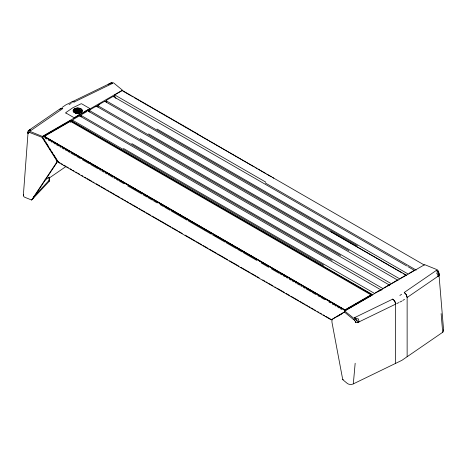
<?xml version="1.0" encoding="UTF-8"?>
<svg xmlns="http://www.w3.org/2000/svg" width="467" height="467" viewBox="0 0 467 467"><rect width="100%" height="100%" fill="white"/><g stroke="black" fill="none" stroke-linecap="round" stroke-linejoin="round"><path stroke-width="0.7" d="M76.652 110.241L75.782 110.492L77.411 110.422M355.696 322.504L355.691 322.51A4.11 2.37 0 0 0 358.808 321.997L358.872 321.95A4.168 2.417 69.3 0 0 358.854 320.876A4.133 2.399 69.3 0 0 358.224 318.751L358.119 318.798A2.066 1.745 52.4 0 1 357.757 318.897L354.459 317.688L392.741 299.113L393.85 300.012L395.152 301.991L395.637 304.14L395.637 363.361M79.046 112.267L79.145 111.94M79.46 111.981L79.408 112.039M23.362 195.282L28.026 132.85M111.87 82.63L113.598 82.887L122.459 90.178L42.345 136.428L42.258 137.602L55.672 158.885A4.273 3.088 55.7 0 1 56.034 163.351L31.616 200.022L25.09 197.407A4.115 2.376 0 0 1 23.654 194.564M74.008 110.626L75.467 111.73L76.15 111.671M74.317 110.761L77.446 108.782M28.061 133.194L28.043 133.346A4.11 2.37 0 0 1 28.312 132.138M353.636 319.603A2.376 0.438 42.5 0 0 353.332 319.387L344.436 312.067L344.541 310.899L424.655 264.649L437.287 269.768L438.531 271.228M344.477 312.09L332.889 318.932A4.273 2.236 73.1 0 0 332.043 322.697L342.743 379.653L347.308 383.436A4.115 2.376 0 0 0 353.315 383.892L355.165 363.25M28.078 133.066L28.084 133.037A2.236 0.461 86 0 1 28.154 132.821M77.02 112.401L77.58 111.409L79.139 110.539M438.717 274.129L438.793 273.598M59.922 109.657L60.716 108.402L62.759 108.601L30.588 130.713A4.104 2.37 60 0 0 27.693 132.389M78.351 112.255L78.748 111.666A3.357 1.938 0 0 1 79.443 111.263M358.831 321.944L358.528 322.119M78.042 112.214L78.217 111.823M79.046 112.185L80.412 111.432M75.8 111.613L74.335 110.615M438.822 275.413A4.11 2.376 0 0 1 438.069 276.242L438.279 276.073M28.201 132.511L28.586 132.196M77.043 112.191C77.499 110.609 80.861 110.2 81.007 110.317M438.034 276.254L438.04 276.236A4.174 2.358 50.8 0 0 437.824 275.285A4.133 2.335 50.8 0 0 436.779 273.399L436.861 273.335A2.066 1.611 53.5 0 0 437.094 273.084M28.242 132.43L28.183 132.564A2.399 0.613 81.9 0 0 28.125 132.698M79.197 109.722L77.907 108.747M79.483 109.792L79.454 109.389M65.9 113.166L65.981 113.026A0.683 0.397 0 0 1 65.94 112.494L72.764 107.801L80.89 103.861A0.683 0.397 0 0 1 81.813 103.884L89.471 108.309A0.683 0.397 0 0 1 89.471 108.864L74.609 117.45A0.683 0.397 0 0 1 73.64 117.45L65.981 113.026M437.094 273.084L437.334 271.56L436.411 270.375L404.241 292.476L406.284 294.642L407.136 297.497L407.136 356.724M78.468 111.94L78.398 112.43M77.931 109.284L78.228 109.453M31.61 200.039L49.239 181.313L49.169 177.191L44.406 180.42M32.386 199.397L56.816 162.709A4.273 3.088 55.7 0 0 57.283 160.625M78.106 112.057L78.38 111.654M74.335 110.685L77.516 108.747M77.51 111.934L80.015 110.498M79.483 109.722L76.343 111.654M33.373 197.22L49.239 180.198M344.85 310.999L344.646 311.833L331.202 319.842L331.792 319.498M74.16 110.428L74.06 110.895M77.691 111.724L78.561 111.093M79.46 112.051L79.536 111.917A1.594 0.922 0 0 1 79.845 111.73L80.061 111.654M78.59 111.876L78.748 111.73A3.357 1.938 0 0 1 79.443 111.333L79.688 111.169M71.848 102.063L73.15 101.578L74.259 101.964L112.553 83.389L111.012 83.161L108.776 84.025A4.133 1.921 59.4 0 0 108.192 84.778M78.38 111.724L79.431 111.047M79.232 111.917L80.277 111.502M79.425 109.786L76.255 111.695M28.54 130.509L60.716 108.402L62.759 108.601M62.023 107.498L65.964 104.795L110.51 83.19M79.069 114.701L76.652 116.622M49 178.184L66.075 166.45M388.807 285.781L390.348 284.456M399.869 295.483L401.614 294.28M402.764 300.503L404.51 299.3M443.422 329.976A4.115 2.376 0 0 1 442.693 332.288L401.889 360.331L353.315 383.886M110.276 83.395L111.479 82.741M78.59 111.555C79.221 110.58 82.204 110.983 79.927 111.169M337.454 316.445L338.604 315.768M339.754 315.091L341.482 314.069M79.104 109.727L76.121 111.52M74.235 110.445L77.236 108.648M79.022 109.78L76.063 111.555M78.929 110.912L81.252 110.416M77.288 112.78L77.073 112.512M80.342 110.521L81.252 110.486M79.688 111.239L80.937 111.029M78.228 112.594L78.036 112.284M79.046 112.197L79.378 112.22M80.324 111.677L80.633 111.496M265.828 182.159L114.695 94.912L122.208 90.592M70.756 120.807L43.98 136.265L345.311 310.24L372.088 294.782L70.756 120.807L70.756 122.167M73.22 119.459L79.016 116.108M81.62 114.608L86.856 111.584M90.02 109.757L95.823 106.406M98.42 104.906L103.656 101.882M106.82 100.061L112.623 96.71M42.456 137.496L29.625 132.488A2.376 0.625 36.1 0 0 29.287 132.342M71.002 121.017L72.916 119.908M79.542 116.09L81.27 115.092M90.668 109.657L88.158 111.105L87.942 109.868L85.858 110.877M95.612 106.803L99.325 104.661M104.55 101.643L106.745 100.376M113.382 96.546L114.783 95.735M44.347 136.335L344.95 309.89L370.996 294.852M345.072 310.1L371.119 295.062M375.474 292.756L380.71 289.733M383.874 287.905L389.11 284.882M392.274 283.055L397.516 280.031M400.674 278.204L405.916 275.18M409.074 273.358L414.317 270.335M372.187 295.144L345.311 310.66L43.256 136.265L70.756 120.393L372.812 294.782M331.185 319.854L58.194 162.247L42.468 137.374L42.766 136.492L42.964 137.082M69.052 104.491L71.13 103.481M382.181 289.698L378.848 291.093M396.681 303.632L398.765 302.622M399.805 302.12L401.889 301.104M77.236 108.718L77.575 108.537M342.749 379.671L343.303 379.449M77.341 108.665L78.03 108.642M75.928 111.525L74.317 110.691M79.723 111.023L80.919 111.012M79.559 110.475L80.703 110.34M78.018 109.301L78.328 109.371M77.586 108.793L79.227 109.541M72.21 101.765L74.259 101.964M80.248 111.613L79.845 111.8A1.594 0.922 0 0 0 79.536 111.987M75.911 111.718L74.125 110.883M77.662 109.879L76.028 109.949L77.662 110.13M58.264 162.282L58.509 161.827M77.925 108.542L79.454 109.459M28.469 130.778L42.345 136.428M29.631 132.488L29.935 132.622M30.588 130.707L29.608 130.013L30.221 129.382A4.133 2.808 60.8 0 0 29.188 130.55M122.57 90.616L198.066 134.198M197.722 134.233L424.392 265.098M122.914 91.088L130.486 95.461M131.694 96.161L133.013 96.92M134.204 97.609L139.324 100.563M139.855 100.866L200.098 135.652M200.547 135.909L208.912 140.736M209.385 141.011L254.241 166.912M255.461 167.612L256.762 168.365M257.982 169.072L265.577 173.455M266.82 174.173L271.245 176.724M272.5 177.448L273.761 178.178M265.344 183L416.208 270.101M113.102 96.43L406.64 265.904M407.86 266.604L414.795 270.609M157.023 129.044L408.03 273.96M106.336 100.895L357.343 245.817M330.951 231.673L406.255 275.151M104.701 101.281L402.005 272.926M403.243 273.639L406.395 275.46M148.623 133.895L399.629 278.811M97.936 105.746L348.942 250.662M96.301 106.132L397.995 280.311M140.223 138.74L391.229 283.662M89.536 110.597L340.542 255.513M87.901 110.977L389.595 285.162M78.117 108.613L79.39 109.348M76.786 110.06L77.411 110.492M76.028 109.879L76.652 110.311M131.817 143.591L382.829 288.513M81.135 115.448L332.142 260.364M79.501 115.828L379.94 289.289M123.416 148.442L374.429 293.358M72.735 120.293L323.742 265.215M46.116 137.642L44.225 136.405L70.394 121.297L371.119 294.922L371.119 295.617M47.383 138.366L49.274 139.464M50.541 140.193L54.96 142.744M56.221 143.474L58.118 144.566M59.379 145.295L61.276 146.393M62.537 147.123L63.804 147.846M65.065 148.576L66.962 149.673M68.223 150.403L70.114 151.495M71.381 152.224L75.8 154.775M77.061 155.505L78.958 156.597M80.855 157.694L82.116 158.424M84.013 159.516L87.802 161.705M89.693 162.796L90.96 163.526M92.851 164.623L94.748 165.715M96.009 166.445L100.428 168.996M101.695 169.725L103.586 170.817M104.853 171.547L106.745 172.644M108.011 173.374L109.272 174.103M110.533 174.827L112.43 175.925M113.691 176.654L115.588 177.746M116.849 178.476L121.268 181.027M122.535 181.756L124.426 182.854M125.693 183.578L127.584 184.675M128.851 185.405L133.27 187.956M134.531 188.686L136.428 189.777M137.689 190.507L139.586 191.604M141.478 192.696L145.266 194.885M147.163 195.977L148.424 196.706M150.321 197.798L151.582 198.528M156.007 201.084L157.268 201.808M159.159 202.906L161.057 203.997M162.318 204.727L166.742 207.278M168.003 208.008L169.9 209.105M171.161 209.835L173.053 210.926M174.319 211.656L178.738 214.207M180.005 214.937L181.897 216.028M183.157 216.758L185.055 217.855M186.315 218.585L190.74 221.136M192.001 221.866L193.898 222.957M195.159 223.687L197.051 224.779M200.845 226.968L202.736 228.065M204.003 228.789L205.894 229.887M207.792 230.978L211.58 233.167M213.472 234.259L214.738 234.989M216.63 236.086L218.527 237.178M219.788 237.907L223.576 240.096M225.473 241.188L227.365 242.28M228.632 243.009L230.523 244.107M231.79 244.836L233.051 245.566M234.311 246.296L236.209 247.387M237.47 248.117L239.367 249.209M240.628 249.938L245.047 252.489M246.313 253.219L248.205 254.317M249.471 255.046L251.363 256.138M252.629 256.868L257.048 259.418M258.309 260.148L260.207 261.24M261.467 261.969L263.365 263.067M265.256 264.159L269.045 266.348M270.942 267.439L272.203 268.169M274.1 269.261L275.361 269.99M279.786 272.547L281.046 273.277M282.944 274.368L284.835 275.46M286.096 276.19L290.521 278.741M291.782 279.47L293.679 280.568M294.94 281.297L296.837 282.389M298.098 283.119L302.517 285.67M303.784 286.399L305.675 287.491M306.942 288.221L308.833 289.318M310.094 290.048L314.519 292.599M315.78 293.329L317.677 294.42M318.938 295.15L320.835 296.241M324.623 298.431L326.515 299.528M327.781 300.258L329.673 301.349M331.57 302.441L335.359 304.63M337.25 305.722L338.517 306.451M340.408 307.549L341.675 308.278M343.566 309.37L344.95 309.89M45.211 138.261L46.478 138.991M48.358 140.077L49.636 140.812M50.88 141.53L52.158 142.272M54.026 143.351L55.31 144.093M56.542 144.805L58.463 145.914M59.694 146.62L60.99 147.368M62.21 148.074L64.142 149.189M65.357 149.895L66.664 150.648M67.873 151.349L69.764 152.435M71.025 153.164L72.975 154.291M73.541 154.618L75.496 155.745M76.687 156.433L80.464 158.617M82.355 159.708L89.378 163.759M90.54 164.431L98.21 168.861M99.354 169.521L100.609 170.245M101.87 170.975L103.884 172.136M105.017 172.79L107.042 173.958M108.163 174.605L109.564 175.417M110.685 176.059L112.716 177.238M113.983 177.962L115.244 178.692M116.347 179.334L118.396 180.513M119.499 181.149L121.548 182.334M122.015 182.603L124.076 183.794M127.684 185.878L130.381 187.436M130.83 187.693L136.06 190.711M136.492 190.962L141.74 193.992M143.001 194.721L146.784 196.905M147.829 197.506L152.464 200.18M153.491 200.775L155.616 202.001M156.013 202.229L157.268 202.958M160.035 204.552L161.296 205.282M161.675 205.503L163.567 206.595M164.822 207.319L166.97 208.556M167.344 208.772L170.128 210.378M171.389 211.107L172.65 211.837M173.006 212.041L175.802 213.658M176.158 213.863L179.935 216.04M180.221 216.209L181.482 216.933M181.821 217.132L185.597 219.315M185.895 219.484L187.156 220.214M188.423 220.944L191.266 222.584M191.575 222.765L196.928 225.853M197.255 226.04L200.08 227.674M200.407 227.861L204.19 230.05M204.488 230.219L205.743 230.943M206.087 231.142L209.87 233.325M210.15 233.488L211.411 234.212M212.666 234.942L215.55 236.606M215.818 236.757L221.224 239.88M221.481 240.032L225.257 242.21M226.273 242.793L234.072 247.3M234.475 247.528L236.594 248.753M237.627 249.349L239.74 250.569M240.149 250.808L242.256 252.022M243.307 252.629L245.403 253.844M245.829 254.089L248.555 255.659M248.981 255.91L254.217 258.928M254.661 259.185L256.739 260.382M261.141 262.927L263.032 264.018M263.493 264.287L268.7 267.287M271.695 269.021L279.4 273.469M280.527 274.117L281.788 274.847M283.049 275.577L285.063 276.738M286.201 277.398L287.462 278.122M289.359 279.219L290.731 280.013M291.881 280.673L293.877 281.829M295.138 282.553L296.399 283.282M297.555 283.954L299.545 285.098M300.713 285.775L302.061 286.551M303.235 287.228L305.208 288.373M306.387 289.05L308.36 290.188M308.915 290.509L310.876 291.642M312.067 292.33L315.85 294.514M317.747 295.605L319.691 296.732M320.899 297.426L324.728 299.639M329.101 302.161L330.391 302.908M332.282 303.999L333.537 304.723M334.781 305.441L336.059 306.183M337.933 307.263L339.205 307.998M340.455 308.716L341.721 309.452M60.103 162.942L58.2 161.856L53.664 154.641M61.352 163.678L62.631 164.402M63.868 165.131L65.783 166.223M67.02 166.947L68.31 167.676M70.167 168.768L71.469 169.503M72.689 170.222L73.99 170.957M75.835 172.037L77.148 172.778M78.357 173.496L79.624 174.209M81.503 175.312L82.828 176.059M84.72 177.156L85.986 177.88M87.171 178.587L91.666 181.161M92.84 181.856L94.106 182.574M96.085 183.712L99.874 185.901M101.024 186.584L103.026 187.722M103.546 188.038L105.443 189.117M106.692 189.853L108.712 191.003M109.844 191.674L111.864 192.824M112.36 193.128L114.392 194.284M115.512 194.943L117.544 196.105M118.028 196.403L120.072 197.564M121.181 198.218L123.23 199.386M124.327 200.034L125.588 200.763M126.849 201.493L128.91 202.666M129.995 203.308L131.431 204.12M132.511 204.762L137.747 207.768M139.008 208.498L140.269 209.222M141.332 209.852L145.12 212.024M146.369 212.759L150.777 215.305M152.038 216.034L157.315 219.064M157.706 219.309L160.473 220.885M160.852 221.125L162.125 221.843M162.364 221.983L166.153 224.166M166.521 224.399L169.305 225.987M169.673 226.215L170.94 226.933M172.189 227.668L174.991 229.268M175.341 229.49L177.513 230.727M178.773 231.457L180.671 232.548M181.003 232.759L182.276 233.477M185.09 235.099L186.351 235.829M186.672 236.033L190.466 238.205M190.769 238.38L193.612 240.02M193.928 240.201L195.188 240.931M196.449 241.661L199.281 243.295M199.607 243.482L201.802 244.749M203.046 245.484L204.949 246.564M205.287 246.763L208.084 248.391M209.344 249.121L210.617 249.839M210.967 250.043L214.756 252.227M215.013 252.396L216.285 253.108M217.534 253.85L219.42 254.941M219.805 255.145L223.594 257.329M223.827 257.486L227.622 259.658M229.495 260.755L233.278 262.939M233.693 263.16L234.954 263.89M235.164 264.03L238.958 266.202M240.832 267.299L244.626 269.471M245.052 269.722L247.773 271.292M248.21 271.543L250.294 272.746M251.369 273.364L253.441 274.561M253.89 274.824L255.963 276.02M257.048 276.645L259.109 277.836M262.728 279.926L264.777 281.111M266.027 281.846L267.299 282.564M268.408 283.206L272.967 285.833M274.841 286.936L276.114 287.654M277.246 288.308L284.298 292.377M286.178 293.48L287.438 294.204M287.981 294.502L289.873 295.599M291.134 296.323L293.118 297.467M293.661 297.783L298.787 300.742M299.972 301.425L301.921 302.569M302.499 302.885L304.455 304.017M305.698 304.753L307.59 305.844M308.81 306.527L310.123 307.286M311.337 307.987L313.269 309.107M314.489 309.808L315.791 310.561M317.665 311.658L318.938 312.376M320.169 313.088L321.459 313.83M323.327 314.91L324.606 315.651M325.855 316.369L331.535 319.65M344.541 310.899L355.13 319.375M404.241 292.476L406.284 294.642L407.136 297.497L439.307 275.39A4.104 2.37 60 0 0 436.411 270.364M355.521 319.644L356.724 320.479M357.115 320.753L357.5 321.022M392.741 299.113L394.79 301.279L395.637 304.14L357.343 322.709A4.104 2.37 60 0 0 354.447 317.688M354.266 320.123L354.284 320.128A2.825 0.957 44.7 0 1 354.576 320.362M354.552 320.391L355.469 321.588M77.218 112.74L77.02 112.331M77.434 112.6L77.329 112.243M43.034 137.724L44.972 140.83M45.731 142.032L48.749 146.831M49.502 148.027L50.255 149.23M51.393 151.034L52.905 153.439M114.543 95.852L115.927 98.409M438.46 272.074L438.414 271.975A2.825 2.096 81.7 0 0 438.285 271.782M438.735 272.909L438.799 273.224M438.665 271.642L438.822 273.078M438.758 273.049L438.945 274.421A4.11 2.376 0 0 1 438.974 274.929M355.65 322.154L355.656 322.183A2.137 1.798 19.7 0 0 355.609 321.985M438.922 274.082L438.927 274.228M439.044 275.402L443.65 330.7M441.134 313.614L442.693 332.288M49.239 181.313L49.169 177.191M106.336 101.596L106.336 102.291M97.936 106.441L97.936 107.141M89.536 111.292L89.536 111.992M81.135 116.143L81.135 116.843M72.735 120.994L72.735 122.389M70.511 121.367L70.511 121.928M70.272 121.367L70.272 121.928M438.758 273.388A2.288 0.321 79.8 0 1 438.811 273.761M438.268 271.8A2.843 2.066 80.8 0 1 438.414 272.103M355.492 321.465A2.282 1.926 18.4 0 1 355.702 322.16M355.626 321.985A2.236 1.862 22.1 0 0 355.556 321.751A2.399 1.944 27.7 0 0 355.475 321.582M354.313 320.058A2.843 1.033 44.8 0 1 354.692 320.426M353.548 319.416A2.545 0.671 44.2 0 1 354.29 320.012M109.879 83.914A4.104 2.37 60 0 1 112.553 83.389M28.213 133.41A2.282 0.409 87.7 0 1 28.265 132.926M28.073 133.007A2.137 0.403 87.2 0 1 28.09 132.862M28.685 132.12A2.545 0.794 40.4 0 1 29.188 132.202M28.721 132.138A2.843 0.981 46.3 0 0 28.522 132.173A2.825 0.957 44.8 0 1 28.732 132.161M75.21 112.88A4.571 2.639 0 0 0 82.268 110.807A4.571 2.639 0 0 0 75.625 108.315A4.571 2.639 0 0 0 75.21 112.88M75.391 112.722A4.244 2.452 0 0 0 81.941 110.796A4.244 2.452 0 0 0 75.771 108.484A4.244 2.452 0 0 0 75.391 112.722M75.391 112.792A4.244 2.452 0 0 0 81.941 110.866A4.244 2.452 0 0 0 75.771 108.554A4.244 2.452 0 0 0 75.391 112.792M75.21 112.95A4.571 2.639 0 0 0 82.268 110.877A4.571 2.639 0 0 0 75.625 108.385A4.571 2.639 0 0 0 75.21 112.95"/></g></svg>
